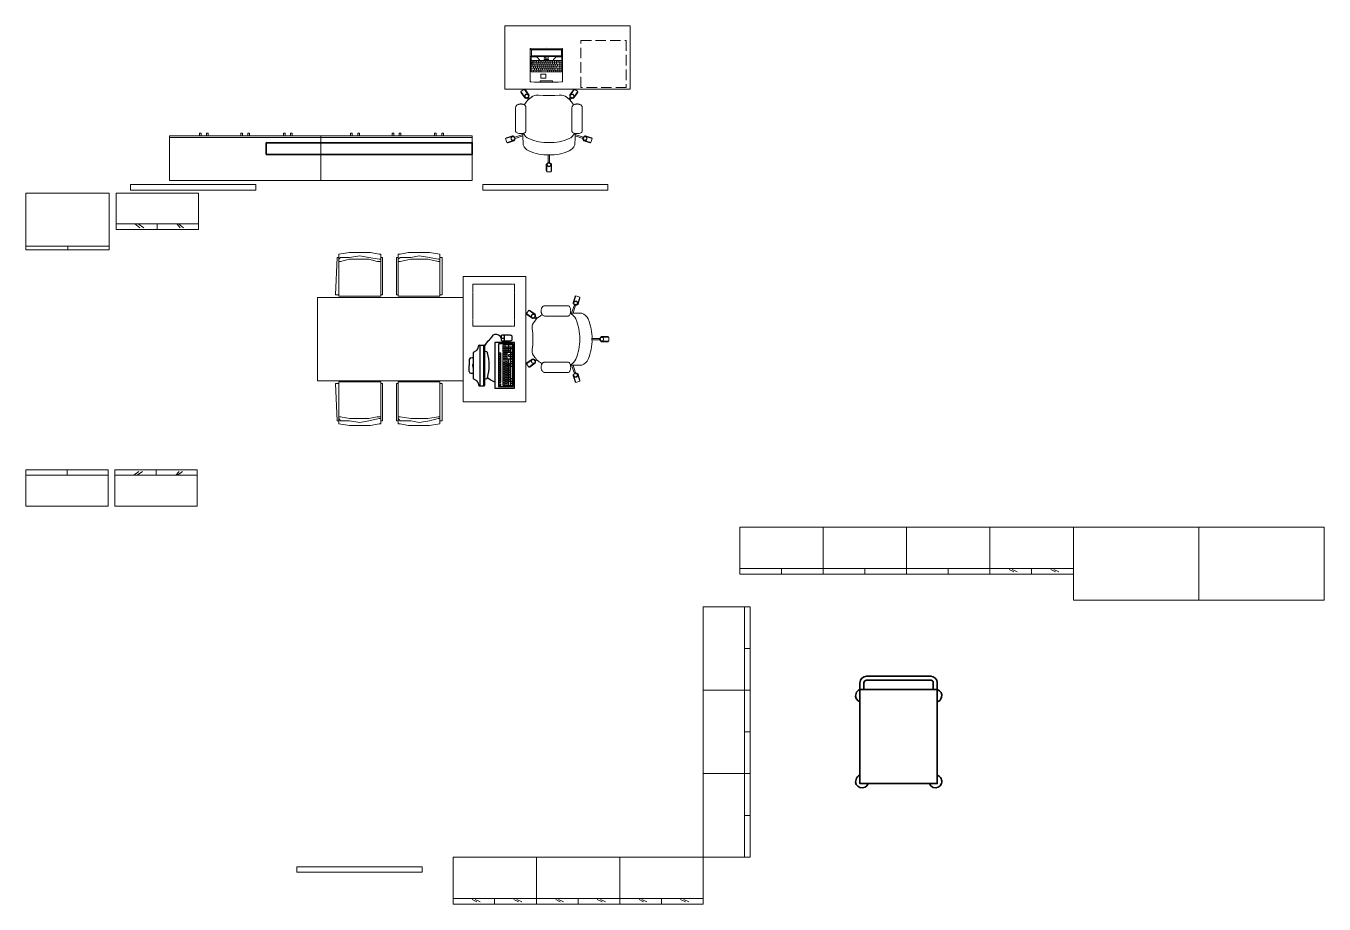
# Model space of a CAD drawing. Header units: millimetres. Extents: x -217756 to 263180, y 55413 to 130608.
# Drawn here: x -21191 to -8751, y 61006 to 69416 of the extents above; entities that cross this region are included whole.
import ezdxf

# ---------------------------------------------------------------- set-up
doc = ezdxf.new("R2010")
doc.units = ezdxf.units.MM
doc.linetypes.add('HIDDEN', pattern=[6, 4, -2])
doc.linetypes.add('ГОСТ 2.303 4', pattern=[7, 5, -2, 0])
for name, color, linetype, lineweight in [('ТХ_мебель передв', 250, 'Continuous', 13), ('ТХ_обор_комп принт', 30, 'Continuous', 13), ('ТХ_ОСНОВНОЙ', 103, 'Continuous', 25)]:
    doc.layers.add(name, color=color, linetype=linetype, lineweight=lineweight)

# ---------------------------------------------------------------- blocks, each defined once
blk = doc.blocks.new('Стол приставной с 4 стульями')
at = {"layer": 'ТХ_мебель передв'}
for points in [[(281712, -145870), (281712, -144472), (280913, -144472), (280913, -145870)], [(280568, -144678), (280531, -144678), (280531, -144663), (280886, -144647), (280886, -144678)], [(280886, -144647), (280886, -144678), (280568, -144678), (280531, -144678), (280531, -144663)], [(282056, -144678), (282093, -144678), (282093, -144663), (281738, -144647), (281738, -144678)], [(281738, -144647), (281738, -144678), (282056, -144678), (282093, -144678), (282093, -144663)], [(280553, -144678), (280531, -144694), (280531, -144779), (280515, -144880), (280531, -144964), (280553, -145065), (280553, -145081), (280500, -145081), (280500, -145065), (280484, -144980), (280484, -144880), (280484, -144779), (280500, -144678)], [(280568, -145081), (280568, -145044), (280553, -144964), (280553, -144880), (280553, -144779), (280568, -144694), (280568, -144678), (280902, -144678), (280902, -145081)], [(280902, -144678), (280902, -145081), (280568, -145081), (280568, -145044), (280553, -144964), (280553, -144880), (280553, -144779), (280568, -144694), (280568, -144678)], [(282056, -145081), (282056, -145044), (282077, -144964), (282077, -144880), (282077, -144779), (282056, -144694), (282056, -144678), (281723, -144678), (281723, -145081)], [(281723, -144678), (281723, -145081), (282056, -145081), (282056, -145044), (282077, -144964), (282077, -144880), (282077, -144779), (282056, -144694), (282056, -144678)], [(282093, -144779), (282109, -144880), (282093, -144964), (282077, -145065), (282077, -145081), (282093, -145081), (282125, -145081), (282125, -145065), (282141, -144980), (282141, -144880), (282141, -144779), (282125, -144678), (282077, -144678), (282093, -144694)], [(282077, -144678), (282093, -144694), (282093, -144779), (282109, -144880), (282093, -144964), (282077, -145065), (282077, -145081), (282125, -145081), (282125, -145065), (282141, -144980), (282141, -144880), (282141, -144779), (282125, -144678)], [(280531, -145097), (280531, -145081), (280553, -145081), (280886, -145081), (280886, -145097)], [(280886, -145081), (280886, -145097), (280531, -145097), (280531, -145081), (280553, -145081)], [(282093, -145097), (282093, -145081), (282077, -145081), (281738, -145081), (281738, -145097)], [(281738, -145081), (281738, -145097), (282093, -145097), (282093, -145081), (282077, -145081)], [(280531, -145367), (280515, -145446), (280531, -145547), (280553, -145631), (280553, -145647), (280531, -145647), (280500, -145647), (280484, -145547), (280484, -145446), (280484, -145346), (280500, -145266), (280500, -145245), (280553, -145245), (280531, -145266)], [(280553, -145245), (280531, -145266), (280531, -145367), (280515, -145446), (280531, -145547), (280553, -145631), (280553, -145647), (280500, -145647), (280484, -145547), (280484, -145446), (280484, -145346), (280500, -145266), (280500, -145245)], [(280568, -145245), (280531, -145245), (280531, -145229), (280886, -145229), (280886, -145245)], [(280886, -145229), (280886, -145245), (280568, -145245), (280531, -145245), (280531, -145229)], [(280568, -145647), (280568, -145631), (280553, -145531), (280553, -145446), (280553, -145367), (280568, -145266), (280568, -145245), (280902, -145245), (280902, -145647)], [(280902, -145245), (280902, -145647), (280568, -145647), (280568, -145631), (280553, -145531), (280553, -145446), (280553, -145367), (280568, -145266), (280568, -145245)], [(282056, -145647), (282056, -145631), (282077, -145531), (282077, -145446), (282077, -145367), (282056, -145266), (282056, -145245), (281723, -145245), (281723, -145647)], [(281723, -145245), (281723, -145647), (282056, -145647), (282056, -145631), (282077, -145531), (282077, -145446), (282077, -145367), (282056, -145266), (282056, -145245)], [(282056, -145245), (282093, -145245), (282093, -145229), (281738, -145229), (281738, -145245)], [(281738, -145229), (281738, -145245), (282056, -145245), (282093, -145245), (282093, -145229)], [(282093, -145367), (282109, -145446), (282093, -145547), (282077, -145631), (282077, -145647), (282093, -145647), (282125, -145647), (282141, -145547), (282141, -145446), (282141, -145346), (282125, -145266), (282125, -145245), (282077, -145245), (282093, -145266)], [(282077, -145245), (282093, -145266), (282093, -145367), (282109, -145446), (282093, -145547), (282077, -145631), (282077, -145647), (282125, -145647), (282141, -145547), (282141, -145446), (282141, -145346), (282125, -145266), (282125, -145245)], [(280531, -145668), (280531, -145647), (280553, -145647), (280886, -145647), (280886, -145668)], [(280886, -145647), (280886, -145668), (280531, -145668), (280531, -145647), (280553, -145647)], [(282093, -145668), (282093, -145647), (282077, -145647), (281738, -145647), (281738, -145668)], [(281738, -145647), (281738, -145668), (282093, -145668), (282093, -145647), (282077, -145647)]]:
    blk.add_lwpolyline(points, close=True, dxfattribs=at)
for points in [[(280531, -144779), (280515, -144880), (280531, -144964), (280553, -145065), (280553, -145081), (280531, -145081), (280500, -145081), (280500, -145065), (280484, -144980), (280484, -144880), (280484, -144779), (280500, -144678), (280553, -144678), (280531, -144694)], [(280531, -144694), (280531, -144779)]]:
    blk.add_lwpolyline(points, dxfattribs=at)
blk = doc.blocks.new('A$C67bc0366')
at = {"layer": 'ТХ_ОСНОВНОЙ', "rotation": 90}
blk.add_blockref('Стол приставной с 4 стульями', (55364, -345497), dxfattribs=at)
blk = doc.blocks.new('A$C34cbd993')
at = {"extrusion": (-6.1078e-05, 0.000470829, 1)}
for p, q in [((201332, -64311, 0), (201361, -64293, 0)), ((201373, -64278, 0), (201383, -64245, 0)), ((201385, -64243, 0), (201435, -64243, 0)), ((201392, -64243, 0), (201392, -64632, 0)), ((201428, -64243, 0), (201428, -64632, 0)), ((201437, -64245, 0), (201437, -64630, 0)), ((201618, -64311, 0), (201618, -64239, 0)), ((201708, -64239, 0), (201618, -64239, 0)), ((201636, -64311, 0), (201636, -64239, 0)), ((201654, -64311, 0), (201654, -64257, 0)), ((201672, -64311, 0), (201672, -64239, 0)), ((201690, -64311, 0), (201690, -64257, 0)), ((201708, -64311, 0), (201708, -64239, 0)), ((201291, -64381, 0), (201291, -64438, 0)), ((201291, -64494, 0), (201291, -64438, 0)), ((201330, -64315, 0), (201330, -64560, 0)), ((201618, -64369, 0), (201618, -64315, 0)), ((201618, -64630, 0), (201618, -64374, 0)), ((201636, -64369, 0), (201636, -64315, 0)), ((201636, -64630, 0), (201636, -64374, 0)), ((201654, -64369, 0), (201654, -64315, 0)), ((201654, -64630, 0), (201654, -64374, 0)), ((201672, -64351, 0), (201672, -64333, 0)), ((201672, -64630, 0), (201672, -64374, 0)), ((201690, -64369, 0), (201690, -64315, 0)), ((201690, -64630, 0), (201690, -64374, 0)), ((201708, -64369, 0), (201708, -64315, 0)), ((201708, -64630, 0), (201708, -64374, 0)), ((201332, -64564, 0), (201361, -64582, 0)), ((201373, -64597, 0), (201383, -64630, 0)), ((201385, -64632, 0), (201435, -64632, 0)), ((201577, -64630, 0), (201595, -64630, 0)), ((201618, -64630, 0), (201708, -64630, 0))]:
    blk.add_line(p, q, dxfattribs=at)
at = {"extrusion": (-6.1078e-05, 0.000470829, 1), "elevation": -43}
for points in [[(201596, -64174, 0.397637), (201536, -64140, 0.110351), (201519, -64148, 0.08312), (201506, -64165, 0.014729), (201481, -64197, 0.170175), (201437, -64256, -0.037673)], [(201618, -64201, 0.114539), (201622, -64200, 0.103755), (201626, -64197, 0.091433), (201628, -64193, 0.084292), (201629, -64188), (201629, -64161, 0.084292), (201628, -64155, 0.091433), (201626, -64151, 0.103755), (201622, -64148, 0.114539), (201618, -64147, 0.114539)]]:
    blk.add_lwpolyline(points, format="xyb", dxfattribs=at)
blk.add_lwpolyline([(201704, -64188), (201704, -64161, 0.19919), (201702, -64156, 0.098412), (201695, -64151, 0.055653), (201685, -64148, 0.042416), (201671, -64147), (201607, -64147, 0.114539), (201603, -64148, 0.103755), (201599, -64151, 0.091433), (201597, -64155, 0.084292), (201596, -64161), (201596, -64188, 0.084292), (201597, -64193, 0.091433), (201599, -64197, 0.103755), (201603, -64200, 0.114539), (201607, -64201), (201671, -64201, 0.042416), (201685, -64200, 0.055653), (201695, -64197, 0.098412), (201702, -64192, 0.19919)], format="xyb", close=True, dxfattribs=at)
for points in [[(201596, -64174), (201629, -64174)], [(201618, -64257), (201708, -64257)], [(201618, -64275), (201708, -64275)], [(201618, -64293), (201690, -64293)], [(201618, -64311), (201708, -64311)], [(201577, -64369), (201577, -64315)], [(201577, -64315), (201595, -64315)], [(201577, -64315), (201595, -64315)], [(201577, -64333), (201595, -64333)], [(201577, -64351), (201595, -64351)], [(201577, -64369), (201595, -64369)], [(201577, -64442), (201577, -64374)], [(201577, -64374), (201595, -64374)], [(201577, -64391), (201595, -64391)], [(201577, -64408), (201595, -64408)], [(201577, -64425), (201595, -64425)], [(201595, -64369), (201595, -64315)], [(201595, -64442), (201595, -64374)], [(201618, -64315), (201654, -64315)], [(201618, -64333), (201654, -64333)], [(201618, -64351), (201654, -64351)], [(201618, -64369), (201654, -64369)], [(201618, -64374), (201708, -64374)], [(201618, -64408), (201636, -64408)], [(201618, -64425), (201636, -64425)], [(201636, -64399), (201654, -64399)], [(201636, -64417), (201654, -64417)], [(201636, -64434), (201654, -64434)], [(201654, -64411), (201672, -64411)], [(201654, -64428), (201672, -64428)], [(201672, -64333), (201708, -64333)], [(201672, -64351), (201708, -64351)], [(201672, -64417), (201690, -64417)], [(201672, -64434), (201690, -64434)], [(201690, -64315), (201708, -64315)], [(201690, -64369), (201708, -64369)], [(201690, -64399), (201708, -64399)], [(201690, -64417), (201708, -64417)], [(201537, -64597), (201492, -64574), (201468, -64554)], [(201577, -64442), (201595, -64442)], [(201577, -64519), (201577, -64451)], [(201577, -64451), (201595, -64451)], [(201577, -64468), (201595, -64468)], [(201577, -64485), (201595, -64485)], [(201577, -64502), (201595, -64502)], [(201577, -64519), (201595, -64519)], [(201577, -64596), (201577, -64528)], [(201577, -64528), (201595, -64528)], [(201577, -64545), (201595, -64545)], [(201577, -64562), (201595, -64562)], [(201595, -64519), (201595, -64451)], [(201595, -64596), (201595, -64528)], [(201618, -64442), (201636, -64442)], [(201618, -64459), (201636, -64459)], [(201618, -64476), (201636, -64476)], [(201618, -64494), (201636, -64494)], [(201618, -64511), (201636, -64511)], [(201618, -64528), (201636, -64528)], [(201618, -64545), (201636, -64545)], [(201618, -64562), (201636, -64562)], [(201636, -64451), (201654, -64451)], [(201636, -64468), (201654, -64468)], [(201636, -64485), (201654, -64485)], [(201636, -64502), (201654, -64502)], [(201636, -64519), (201654, -64519)], [(201636, -64536), (201654, -64536)], [(201636, -64553), (201654, -64553)], [(201654, -64445), (201672, -64445)], [(201654, -64462), (201672, -64462)], [(201654, -64480), (201672, -64480)], [(201654, -64497), (201672, -64497)], [(201654, -64514), (201672, -64514)], [(201654, -64531), (201672, -64531)], [(201654, -64548), (201672, -64548)], [(201672, -64451), (201690, -64451)], [(201672, -64468), (201690, -64468)], [(201672, -64485), (201690, -64485)], [(201672, -64502), (201690, -64502)], [(201672, -64519), (201690, -64519)], [(201672, -64536), (201690, -64536)], [(201672, -64553), (201690, -64553)], [(201690, -64442), (201708, -64442)], [(201690, -64562), (201708, -64562)], [(201577, -64579), (201595, -64579)], [(201577, -64596), (201595, -64596)], [(201577, -64630), (201577, -64613)], [(201577, -64613), (201595, -64613)], [(201595, -64630), (201595, -64613)], [(201618, -64579), (201636, -64579)], [(201618, -64596), (201636, -64596)], [(201618, -64613), (201636, -64613)], [(201636, -64570), (201654, -64570)], [(201636, -64588), (201654, -64588)], [(201636, -64605), (201654, -64605)], [(201654, -64565), (201672, -64565)], [(201654, -64582), (201672, -64582)], [(201654, -64599), (201672, -64599)], [(201672, -64570), (201690, -64570)], [(201672, -64588), (201690, -64588)], [(201690, -64588), (201708, -64588)], [(201690, -64605), (201708, -64605)]]:
    blk.add_lwpolyline(points, dxfattribs=at)
for points in [[(201726, -64653), (201726, -64216), (201537, -64216), (201537, -64653)], [(201712, -64639), (201712, -64230), (201573, -64230), (201573, -64639)]]:
    blk.add_lwpolyline(points, close=True, dxfattribs=at)
at = {"extrusion": (-6.1078e-05, 0.000470829, 1)}
for centre, radius, start, end in [((201334, -64315, -43), 4.5, 120.479, 180), ((201347, -64270, -43), 27, 301.9676, 342.9946), ((201385, -64245, -43), 1.8, 90, 180), ((201435, -64245, -43), 1.8, 0, 90), ((201469, -64466, -43), 164, 97.176, 101.3437), ((201451, -64321, -43), 18, 18.8033, 97.176), ((201309, -64381, -43), 18, 93.6304, 180), ((201292, -64107, -43), 256, 273.6304, 278.5995), ((201357, -64438, -43), 33.8, 142.618, 217.382), ((201006, -64436, -43), 477, 0.23, 14.7443), ((201006, -64433, -43), 477, 345.2557, 359.77), ((201309, -64494, -43), 18, 180, 266.3696), ((201292, -64768, -43), 256, 81.4005, 86.3696), ((201334, -64560, -43), 4.5, 180, 239.521), ((201451, -64548, -43), 18, 262.824, 341.1967), ((201347, -64605, -43), 27, 17.0054, 58.0324), ((201385, -64630, -43), 1.8, 180, 270), ((201435, -64630, -43), 1.8, 270, 0), ((201469, -64403, -43), 164, 258.6563, 262.824)]:
    blk.add_arc(centre, radius, start, end, dxfattribs=at)
blk = doc.blocks.new('Шкаф канцелярский закрытый')
at = {"layer": 'ТХ_мебель передв'}
blk.add_lwpolyline([(207495, -155297), (207495, -154509), (207146, -154509), (207146, -155297)], close=True, dxfattribs=at)
for points in [[(207199, -154509), (207199, -155297)], [(207199, -154903), (207146, -154903)]]:
    blk.add_lwpolyline(points, dxfattribs=at)
blk = doc.blocks.new('A$Cca3a9a96')
at = {"layer": 'ТХ_ОСНОВНОЙ', "xscale": -1, "rotation": 90}
blk.add_blockref('Шкаф канцелярский закрытый', (-111634, 217005), dxfattribs=at)
blk = doc.blocks.new('тумба под доской')
for points in [[(-1451, -426), (0, -426), (0, 0), (-1451, 0)], [(-1165, -453), (-1149, -453), (-1149, -426), (-1165, -426)], [(-1096, -453), (-1080, -453), (-1080, -426), (-1096, -426)], [(-768, -453), (-752, -453), (-752, -426), (-768, -426)], [(-699, -453), (-683, -453), (-683, -426), (-699, -426)], [(-360, -453), (-344, -453), (-344, -426), (-360, -426)], [(-291, -453), (-275, -453), (-275, -426), (-291, -426)]]:
    blk.add_lwpolyline(points, close=True)
blk.add_lwpolyline([(-1451, -410), (0, -410)])
blk = doc.blocks.new('A$Cdd239fcc')
at = {"layer": 'ТХ_мебель передв', "xscale": -1, "rotation": 180}
for p in [(52052, -5351), (53502, -5351)]:
    blk.add_blockref('тумба под доской', p, dxfattribs=at)
blk = doc.blocks.new('СК33 790х830')
for p, q in [((-25, 659), (-25, 719)), ((-20, 729), (20, 729)), ((-20, 729), (-20, 649)), ((-20, 649), (-16, 649)), ((-7, 568), (-7, 642)), ((-2, 649), (2, 649)), ((7, 568), (6, 642)), ((15, 649), (20, 649)), ((20, 729), (20, 649)), ((25, 659), (25, 719)), ((-403, 450), (-416, 412)), ((-416, 412), (-339, 388)), ((-350, 386), (-408, 405)), ((-403, 450), (-327, 426)), ((-335, 434), (-392, 452)), ((-338, 392), (-339, 388)), ((-333, 409), (-334, 405)), ((-250, 372), (-329, 399)), ((-327, 426), (-328, 422)), ((-250, 387), (-325, 410)), ((-249, 472), (-250, 402)), ((-250, 402), (-250, 398)), ((-250, 398), (-250, 380)), ((-250, 380), (-250, 370)), ((248, 472), (249, 380)), ((249, 387), (324, 410)), ((249, 372), (328, 399)), ((249, 380), (249, 370)), ((403, 450), (326, 426)), ((326, 426), (328, 422)), ((332, 409), (333, 405)), ((334, 434), (392, 452)), ((337, 392), (338, 388)), ((415, 412), (338, 388)), ((350, 386), (407, 405)), ((403, 450), (415, 412)), ((-319, 344), (-320, 340)), ((-320, 140), (-320, 340)), ((-316, 349), (-319, 344)), ((-312, 353), (-316, 349)), ((-306, 357), (-312, 353)), ((-298, 360), (-306, 357)), ((-290, 362), (-298, 360)), ((-290, 362), (-289, 362)), ((-280, 363), (-289, 362)), ((-280, 363), (-279, 363)), ((-270, 364), (-279, 363)), ((-270, 364), (-261, 363)), ((-261, 363), (-261, 363)), ((-261, 363), (-252, 362)), ((-252, 362), (-251, 362)), ((-251, 362), (-243, 360)), ((-250, 370), (-250, 362)), ((-243, 360), (-235, 357)), ((-235, 357), (-229, 353)), ((-229, 353), (-224, 349)), ((-224, 349), (-222, 344)), ((-222, 344), (-220, 340)), ((-221, 140), (-220, 340)), ((221, 344), (220, 340)), ((220, 140), (220, 340)), ((224, 349), (221, 344)), ((228, 353), (224, 349)), ((234, 357), (228, 353)), ((242, 360), (234, 357)), ((250, 362), (242, 360)), ((249, 370), (249, 362)), ((250, 362), (251, 362)), ((260, 363), (251, 362)), ((260, 363), (261, 363)), ((270, 364), (261, 363)), ((270, 364), (279, 363)), ((279, 363), (279, 363)), ((279, 363), (288, 362)), ((288, 362), (289, 362)), ((289, 362), (297, 360)), ((297, 360), (305, 357)), ((305, 357), (311, 353)), ((311, 353), (316, 349)), ((316, 349), (318, 344)), ((318, 344), (319, 340)), ((320, 140), (320, 340)), ((-320, 140), (-320, 131)), ((-320, 131), (-320, 123)), ((-221, 140), (-221, 131)), ((-221, 131), (-221, 123)), ((220, 140), (220, 131)), ((220, 131), (220, 123)), ((319, 140), (319, 131)), ((319, 131), (319, 123)), ((-320, 123), (-320, 115)), ((-319, 109), (-320, 115)), ((-318, 106), (-319, 109)), ((-315, 100), (-318, 106)), ((-311, 95), (-315, 100)), ((-305, 90), (-311, 95)), ((-303, 89), (-305, 90)), ((-296, 85), (-303, 89)), ((-293, 84), (-296, 85)), ((-290, 83), (-293, 84)), ((-284, 81), (-290, 83)), ((-281, 81), (-284, 81)), ((-278, 81), (-281, 81)), ((-274, 80), (-278, 81)), ((-277, -38), (-230, 27)), ((-240, 22), (-275, -27)), ((-270, 80), (-274, 80)), ((-267, 80), (-270, 80)), ((-263, 81), (-267, 80)), ((-260, 81), (-263, 81)), ((-257, 81), (-260, 81)), ((-257, 81), (-251, 83)), ((-248, 84), (-251, 83)), ((-245, 85), (-248, 84)), ((-245, 85), (-238, 89)), ((-245, -61), (-198, 4)), ((-236, 90), (-238, 89)), ((-237, 89), (-225, 73)), ((-236, 90), (-230, 95)), ((-230, 95), (-226, 100)), ((-230, 27), (-227, 25)), ((-226, 100), (-223, 106)), ((-225, 73), (-202, 42)), ((-222, 109), (-223, 106)), ((-222, 109), (-221, 115)), ((-221, 123), (-221, 115)), ((-221, 115), (-221, 115)), ((-216, 17), (-212, 14)), ((-202, 42), (-215, 25)), ((-192, 34), (-205, 17)), ((-202, 42), (-201, 40)), ((-201, 40), (-181, 26)), ((-201, 6), (-198, 4)), ((-181, 26), (-161, 10)), ((-161, 10), (-158, 8)), ((-158, 8), (-155, 7)), ((-155, 7), (-140, -1)), ((-56, 0), (56, 0)), ((55, 0), (99, -4)), ((155, 7), (139, -1)), ((155, 7), (158, 8)), ((158, 8), (160, 10)), ((174, 21), (160, 10)), ((180, 26), (174, 21)), ((200, 40), (180, 26)), ((187, 30), (196, 17)), ((192, 6), (189, 4)), ((236, -61), (189, 4)), ((197, 38), (206, 25)), ((200, 40), (201, 42)), ((217, 63), (201, 42)), ((207, 17), (204, 14)), ((225, 73), (217, 63)), ((221, 27), (218, 25)), ((220, 123), (220, 115)), ((220, 115), (220, 113)), ((221, 109), (220, 113)), ((222, 106), (221, 109)), ((268, -38), (221, 27)), ((225, 100), (222, 106)), ((229, 95), (225, 100)), ((237, 89), (225, 73)), ((235, 90), (229, 95)), ((231, 22), (267, -27)), ((237, 89), (235, 90)), ((244, 85), (237, 89)), ((247, 84), (244, 85)), ((250, 83), (247, 84)), ((256, 81), (250, 83)), ((259, 81), (256, 81)), ((262, 81), (259, 81)), ((266, 80), (262, 81)), ((270, 80), (266, 80)), ((273, 80), (270, 80)), ((277, 81), (273, 80)), ((280, 81), (277, 81)), ((283, 81), (280, 81)), ((283, 81), (289, 83)), ((292, 84), (289, 83)), ((295, 85), (292, 84)), ((295, 85), (302, 89)), ((304, 90), (302, 89)), ((304, 90), (310, 95)), ((310, 95), (314, 100)), ((314, 100), (317, 106)), ((318, 109), (317, 106)), ((318, 109), (319, 115)), ((319, 123), (319, 115)), ((319, 115), (319, 115)), ((-277, -38), (-245, -61)), ((-200, -7), (-235, -56)), ((-140, -1), (-125, -4)), ((-125, -4), (-110, -5)), ((-110, -5), (-99, -4)), ((-99, -4), (-55, 0)), ((111, -5), (99, -4)), ((111, -5), (125, -4)), ((125, -4), (139, -1)), ((191, -7), (226, -56)), ((268, -38), (236, -61))]:
    blk.add_line(p, q)
for centre in [(0, 661), (-345, 411), (344, 411), (-221, 6), (212, 6)]:
    blk.add_circle(centre, 20)
for centre, radius, start, end in [((-20, 719), 5, 90, 180), ((-20, 659), 5, 180, 270), ((0, 661), 17, 279.4623, 260.5377), ((20, 719), 5, 0, 90), ((20, 659), 5, 270, 0), ((-152, 436), 103, 113.6677, 159.763), ((-15, 128), 440, 88.0553, 113.9054), ((14, 128), 440, 66.0946, 91.9447), ((151, 436), 103, 20.237, 66.3323), ((-406, 409), 5, 162.3275, 252.3275), ((-394, 447), 5, 72.3275, 162.3275), ((-345, 411), 17, 351.7899, 332.8652), ((-349, 391), 5, 252.3275, 342.3275), ((-337, 429), 5, 342.3275, 72.3275), ((-152, 318), 103, 113.6677, 155.3986), ((-15, 10), 440, 88.0553, 113.9054), ((14, 10), 440, 66.0946, 91.9447), ((151, 318), 103, 24.6014, 66.3323), ((344, 411), 17, 207.1348, 188.2101), ((336, 429), 5, 107.6725, 197.6725), ((348, 391), 5, 197.6725, 287.6725), ((393, 447), 5, 17.6725, 107.6725), ((405, 409), 5, 287.6725, 17.6725), ((-236, 19), 5, 54, 144), ((-221, 6), 17, 63.4623, 44.5377), ((212, 6), 17, 135.4623, 116.5377), ((227, 19), 5, 36, 126), ((-271, -30), 5, 144, 234), ((-239, -53), 5, 234, 324), ((-204, -4), 5, 324, 54), ((195, -4), 5, 126, 216), ((230, -53), 5, 216, 306), ((263, -30), 5, 306, 36)]:
    blk.add_arc(centre, radius, start, end)
blk = doc.blocks.new('laptop')
at = {"color": 0}
for p, q in [((-150, 325), (-155, 323)), ((-150, 325), (-155, 323)), ((-155, 323), (-155, 10)), ((-155, 323), (-155, 10)), ((-150, 313), (-155, 311)), ((0, 326), (-150, 325)), ((0, 326), (-150, 325)), ((0, 314), (-150, 313)), ((-143, 309), (-140, 310)), ((-143, 254), (-143, 309)), ((-140, 253), (-143, 254)), ((-140, 310), (140, 310)), ((140, 253), (-140, 253)), ((150, 325), (0, 326)), ((150, 325), (0, 326)), ((150, 313), (0, 314)), ((140, 310), (143, 309)), ((143, 254), (140, 253)), ((143, 309), (143, 254)), ((155, 323), (150, 325)), ((155, 323), (150, 325)), ((155, 311), (150, 313)), ((155, 10), (155, 323)), ((155, 10), (155, 323)), ((155, 248), (-155, 248)), ((-147, 210), (-147, 234)), ((-147, 210), (-147, 100)), ((147, 210), (-147, 210)), ((-147, 210), (-72, 210)), ((-130, 194), (-147, 194)), ((147, 192), (-147, 192)), ((147, 173), (-147, 173)), ((147, 155), (-147, 155)), ((147, 137), (-147, 137)), ((-138, 192), (-138, 173)), ((-137, 244), (-96, 244)), ((-130, 210), (-130, 194)), ((-129, 173), (-129, 155)), ((-128, 210), (-128, 194)), ((76, 194), (-128, 194)), ((-123, 155), (-123, 137)), ((-119, 192), (-119, 173)), ((-114, 137), (-114, 118)), ((-111, 210), (-111, 194)), ((-110, 173), (-110, 155)), ((-103, 155), (-103, 137)), ((-99, 192), (-99, 173)), ((-94, 210), (-94, 194)), ((-94, 137), (-94, 118)), ((-68, 219), (-92, 243)), ((-90, 173), (-90, 155)), ((-84, 155), (-84, 137)), ((-80, 192), (-80, 173)), ((-77, 210), (-77, 194)), ((-75, 137), (-75, 118)), ((-71, 173), (-71, 155)), ((-64, 155), (-64, 137)), ((-60, 210), (-60, 194)), ((-60, 192), (-60, 173)), ((-55, 137), (-55, 118)), ((-51, 173), (-51, 155)), ((-45, 155), (-45, 137)), ((-43, 210), (-43, 194)), ((-41, 192), (-41, 173)), ((-36, 137), (-36, 118)), ((-32, 173), (-32, 155)), ((-26, 210), (-26, 194)), ((-25, 155), (-25, 137)), ((-19, 242), (-21, 242)), ((-21, 242), (-21, 237)), ((-21, 237), (-19, 237)), ((-21, 226), (-21, 220)), ((21, 226), (-21, 226)), ((-21, 220), (21, 220)), ((-21, 192), (-21, 173)), ((-19, 237), (-19, 242)), ((-16, 137), (-16, 118)), ((-12, 173), (-12, 155)), ((-9, 210), (-9, 194)), ((-6, 242), (-8, 242)), ((-8, 242), (-8, 237)), ((-8, 237), (-6, 237)), ((-6, 237), (-6, 242)), ((-6, 155), (-6, 137)), ((-2, 192), (-2, 173)), ((3, 137), (3, 118)), ((8, 242), (6, 242)), ((6, 242), (6, 237)), ((6, 237), (8, 237)), ((7, 173), (7, 155)), ((8, 237), (8, 242)), ((8, 210), (8, 194)), ((14, 155), (14, 137)), ((18, 192), (18, 173)), ((21, 242), (19, 242)), ((19, 242), (19, 237)), ((19, 237), (21, 237)), ((21, 237), (21, 242)), ((21, 220), (21, 226)), ((23, 137), (23, 118)), ((25, 210), (25, 194)), ((27, 173), (27, 155)), ((33, 155), (33, 137)), ((37, 192), (37, 173)), ((42, 210), (42, 194)), ((42, 137), (42, 118)), ((46, 173), (46, 155)), ((53, 155), (53, 137)), ((57, 192), (57, 173)), ((59, 210), (59, 194)), ((62, 137), (62, 118)), ((66, 173), (66, 155)), ((68, 219), (92, 243)), ((69, 210), (69, 211)), ((69, 210), (69, 211)), ((147, 210), (69, 210)), ((72, 155), (72, 137)), ((76, 210), (76, 194)), ((76, 192), (76, 173)), ((79, 210), (79, 194)), ((147, 194), (79, 194)), ((81, 137), (81, 118)), ((85, 173), (85, 155)), ((92, 155), (92, 137)), ((96, 244), (137, 244)), ((96, 210), (96, 194)), ((96, 192), (96, 173)), ((105, 173), (105, 155)), ((109, 137), (109, 100)), ((113, 210), (113, 194)), ((129, 192), (129, 100)), ((130, 210), (130, 194)), ((147, 234), (147, 210)), ((147, 210), (147, 100)), ((-155, 10), (-155, 8)), ((-155, 8), (-152, 5)), ((-152, 5), (-150, 5)), ((-150, 5), (0, 0)), ((147, 118), (-147, 118)), ((147, 100), (-147, 100)), ((-123, 118), (-123, 100)), ((-98, 118), (-98, 100)), ((-74, 118), (-74, 100)), ((-59, 14), (-59, 1)), ((59, 14), (-59, 14)), ((-59, 1), (-59, 14)), ((-59, 14), (59, 14)), ((-55, 118), (-55, 100)), ((0, 0), (150, 5)), ((9, 118), (9, 100)), ((29, 118), (29, 100)), ((48, 118), (48, 100)), ((59, 1), (59, 14)), ((59, 14), (59, 1)), ((68, 118), (68, 100)), ((87, 118), (87, 100)), ((90, 118), (90, 100)), ((150, 5), (153, 6)), ((153, 6), (155, 8)), ((155, 8), (155, 10))]:
    blk.add_line(p, q, dxfattribs=at)
blk.add_lwpolyline([(-52, 79), (-4, 79), (-4, 39), (-52, 39)], close=True, dxfattribs=at)
for centre, radius, start, end in [((-137, 234), 10, 90, 180), ((-96, 239), 5, 45, 90), ((-72, 215), 5, 270, 45), ((72, 215), 5, 135, 236.1175), ((96, 239), 5, 90, 135), ((137, 234), 10, 0, 90), ((-150, 10), 5, 180, 266.4167), ((0, 2405), 2405, 266.4167, 273.5833), ((150, 10), 5, 273.5833, 0)]:
    blk.add_arc(centre, radius, start, end, dxfattribs=at)
blk = doc.blocks.new('стол учителя комп класс')
at = {"ltscale": 250.120383}
blk.add_lwpolyline([(0, 0), (1202, 0), (1202, 604), (0, 604)], close=True, dxfattribs=at)
at = {"linetype": 'ГОСТ 2.303 4', "ltscale": 20}
blk.add_lwpolyline([(37, 588), (471, 588), (471, 138), (37, 138)], close=True, dxfattribs=at)
blk.add_blockref('СК33 790х830', (778, 667))
at = {"rotation": 180}
blk.add_blockref('laptop', (802, 540), dxfattribs=at)
blk = doc.blocks.new('A$C00448f35')
at = {"layer": 'ТХ_мебель передв', "ltscale": 250.120383, "rotation": 180}
blk.add_blockref('стол учителя комп класс', (55015, -3872), dxfattribs=at)
blk = doc.blocks.new('Шкаф канцелярский со стеклом')
at = {"layer": 'ТХ_мебель передв'}
blk.add_lwpolyline([(202580, -153285), (202580, -152496), (202929, -152496), (202929, -153285)], close=True, dxfattribs=at)
for points in [[(202876, -152496), (202876, -153285)], [(202913, -152724), (202876, -152676)], [(202913, -152761), (202876, -152708)], [(202876, -152891), (202929, -152891)], [(202913, -153110), (202876, -153079)], [(202913, -153142), (202876, -153095)]]:
    blk.add_lwpolyline(points, dxfattribs=at)
blk = doc.blocks.new('A$Ceb5c2d77')
at = {"layer": 'ТХ_ОСНОВНОЙ', "xscale": -1, "rotation": 90}
blk.add_blockref('Шкаф канцелярский со стеклом', (-157737, 208640), dxfattribs=at)
at = {"layer": 'ТХ_ОСНОВНОЙ', "rotation": 90}
blk.add_blockref('Шкаф канцелярский со стеклом', (-157748, -199520), dxfattribs=at)
blk = doc.blocks.new('Шкаф для одежды комбинированный')
at = {"layer": 'ТХ_мебель передв'}
for points in [[(207619, -154206), (207619, -153407), (207074, -153407), (207074, -154206)], [(207074, -154206), (207074, -153407), (207111, -153407), (207111, -154206)]]:
    blk.add_lwpolyline(points, close=True, dxfattribs=at)
blk.add_lwpolyline([(207074, -153807), (207111, -153807)], dxfattribs=at)
blk = doc.blocks.new('A$C09e1dc82')
at = {"layer": 'ТХ_ОСНОВНОЙ', "rotation": 90}
blk.add_blockref('Шкаф для одежды комбинированный', (-159597, -201559), dxfattribs=at)
blk = doc.blocks.new('A$Cf4ca5993')
at = {"layer": 'ТХ_мебель передв', "rotation": 269.9999999999999}
blk.add_blockref('СК33 790х830', (-1333, 4660), dxfattribs=at)
blk = doc.blocks.new('У051')
at = {"layer": 'ТХ_мебель передв', "lineweight": 0, "ltscale": 100, "transparency": 33554687}
blk.add_lwpolyline([(309520, -137839), (309970, -137839), (309970, -138638), (309520, -138638)], close=True, dxfattribs=at)
for points in [[(309573, -138638), (309573, -137839)], [(309573, -138238), (309520, -138238)]]:
    blk.add_lwpolyline(points, dxfattribs=at)
blk = doc.blocks.new('A$C465e9532')
at = {"layer": 'ТХ_ОСНОВНОЙ'}
for p, rotation in [((-137187, -307110), 90), ((-136388, -307110), 90), ((-135589, -307110), 90), ((310270, -136541), 180), ((310270, -137340), 180), ((310270, -138139), 180)]:
    blk.add_blockref('У051', p, dxfattribs=dict(at, rotation=rotation))
blk = doc.blocks.new('У062')
at = {"layer": 'ТХ_мебель передв', "lineweight": 0, "ltscale": 100, "transparency": 33554687}
blk.add_lwpolyline([(309520, -138638), (309970, -138638), (309970, -139437), (309520, -139437)], close=True, dxfattribs=at)
for points in [[(309573, -139437), (309573, -138638)], [(309541, -138865), (309563, -138823)], [(309541, -138897), (309563, -138849)], [(309573, -139037), (309520, -139037)], [(309541, -139267), (309563, -139220)], [(309541, -139299), (309563, -139251)]]:
    blk.add_lwpolyline(points, dxfattribs=at)
blk = doc.blocks.new('A$Cddb2d816')
at = {"layer": 'ТХ_ОСНОВНОЙ', "rotation": 90}
for p in [(-135589, -307110), (-140735, -310270), (-139936, -310270), (-139137, -310270)]:
    blk.add_blockref('У062', p, dxfattribs=at)
blk = doc.blocks.new('У050')
at = {"layer": 'ТХ_мебель передв', "lineweight": 0, "ltscale": 100, "transparency": 33554687}
blk.add_lwpolyline([(292225, -58034), (291526, -58034), (291526, -56833), (292225, -56833)], close=True, dxfattribs=at)
blk = doc.blocks.new('A$Cd7d7d7b5')
at = {"layer": 'ТХ_ОСНОВНОЙ', "rotation": 90}
for p in [(-52985, -289365), (-51784, -289365)]:
    blk.add_blockref('У050', p, dxfattribs=at)
blk = doc.blocks.new('У063')
at = {"layer": 'ТХ_обор_комп принт', "lineweight": 35}
for points in [[(-13199, 63123), (-13199, 63060)], [(-13162, 63123), (-13162, 63060)], [(-13136, 63187), (-12516, 63187)], [(-13136, 63150), (-12516, 63150)], [(-12495, 63123), (-12495, 63060)], [(-12458, 63123), (-12458, 63060)], [(-12458, 63060), (-13199, 63060)]]:
    blk.add_lwpolyline(points, dxfattribs=at)
blk.add_lwpolyline([(-13199, 63060), (-12458, 63060), (-12458, 62160), (-13199, 62160)], close=True, dxfattribs=at)
for points in [[(-13199, 63123), (-13199, 63160), (-13167, 63187), (-13136, 63187)], [(-13162, 63123), (-13162, 63139), (-13146, 63150), (-13136, 63150)]]:
    blk.add_open_spline(points, degree=3, dxfattribs=at)
for points, knots in [([(-12522, 63187), (-12485, 63187), (-12458, 63160), (-12458, 63129), (-12458, 63129), (-12458, 63129), (-12458, 63123)], [0, 0, 0, 0, 1, 1, 1, 2, 2, 2, 2]), ([(-12516, 63150), (-12506, 63150), (-12495, 63139), (-12495, 63129), (-12495, 63129), (-12495, 63129), (-12495, 63123)], [0, 0, 0, 0, 1, 1, 1, 2, 2, 2, 2]), ([(-13199, 62943), (-13231, 62954), (-13247, 62986), (-13236, 63023), (-13231, 63039), (-13215, 63055), (-13199, 63060)], [0, 0, 0, 0, 1, 1, 1, 2, 2, 2, 2]), ([(-12458, 63060), (-12426, 63049), (-12405, 63017), (-12416, 62986), (-12421, 62965), (-12437, 62949), (-12458, 62943)], [0, 0, 0, 0, 1, 1, 1, 2, 2, 2, 2]), ([(-13120, 62160), (-13130, 62128), (-13162, 62113), (-13199, 62123), (-13231, 62134), (-13247, 62165), (-13236, 62197), (-13231, 62218), (-13215, 62234), (-13199, 62240)], [0, 0, 0, 0, 1, 1, 1, 2, 2, 2, 3, 3, 3, 3]), ([(-12458, 62240), (-12426, 62229), (-12405, 62192), (-12416, 62160), (-12426, 62128), (-12463, 62113), (-12495, 62123), (-12511, 62128), (-12527, 62144), (-12532, 62160)], [0, 0, 0, 0, 1, 1, 1, 2, 2, 2, 3, 3, 3, 3])]:
    blk.add_open_spline(points, degree=3, knots=knots, dxfattribs=at)
blk = doc.blocks.new('A$C5e78e07a')
at = {"layer": 'ТХ_ОСНОВНОЙ'}
blk.add_blockref('У063', (15001, -61756), dxfattribs=at)
blk = doc.blocks.new('стол с тумбой 1200х600')
blk.add_lwpolyline([(-19012, 19801), (-19012, 21001), (-19612, 21001), (-19612, 19801)], close=True)
at = {"linetype": 'HIDDEN', "ltscale": 0.1}
blk.add_lwpolyline([(-19505, 19875), (-19105, 19875), (-19105, 20275), (-19505, 20275)], close=True, dxfattribs=at)

msp = doc.modelspace()

# ---------------------------------------------------------------- linework, layer by layer
at = {"layer": 'ТХ_мебель передв'}
for points in [[(-20188, 67844), (-20188, 67897), (-18988, 67897), (-18988, 67844)], [(-16813, 67844), (-16813, 67897), (-15614, 67897), (-15614, 67844)], [(-18595, 61310), (-18595, 61363), (-17395, 61363), (-17395, 61310)]]:
    msp.add_lwpolyline(points, close=True, dxfattribs=at)
at = {"layer": 'ТХ_обор_комп принт', "color": 18, "lineweight": 35, "true_color": 0x000000}
msp.add_lwpolyline([(-18888, 68186), (-18888, 68297), (-16913, 68297), (-16913, 68186)], close=True, dxfattribs=at)

# ---------------------------------------------------------------- block references
for name, p in [('A$Cdd239fcc', (-70416, 73288)), ('A$C34cbd993', (-218234, 130601)), ('A$Cca3a9a96', (-64066, 55306)), ('A$C00448f35', (-70416, 73288)), ('A$Cf4ca5993', (-15001, 61756)), ('A$Ceb5c2d77', (-15086, 61756)), ('A$C09e1dc82', (-15001, 61756)), ('A$C67bc0366', (-218234, 130601)), ('A$Cddb2d816', (-15001, 61756)), ('A$C465e9532', (-15001, 61756)), ('A$Cd7d7d7b5', (-15001, 61756)), ('A$C5e78e07a', (-15001, 61756))]:
    msp.add_blockref(name, p)
at = {"layer": 'ТХ_мебель передв', "rotation": 180}
msp.add_blockref('стол с тумбой 1200х600', (-36013, 86817), dxfattribs=at)
msp.add_blockref('стол с тумбой 1200х600', (-36013, 86817), dxfattribs=at)

doc.saveas('drawing.dxf')
